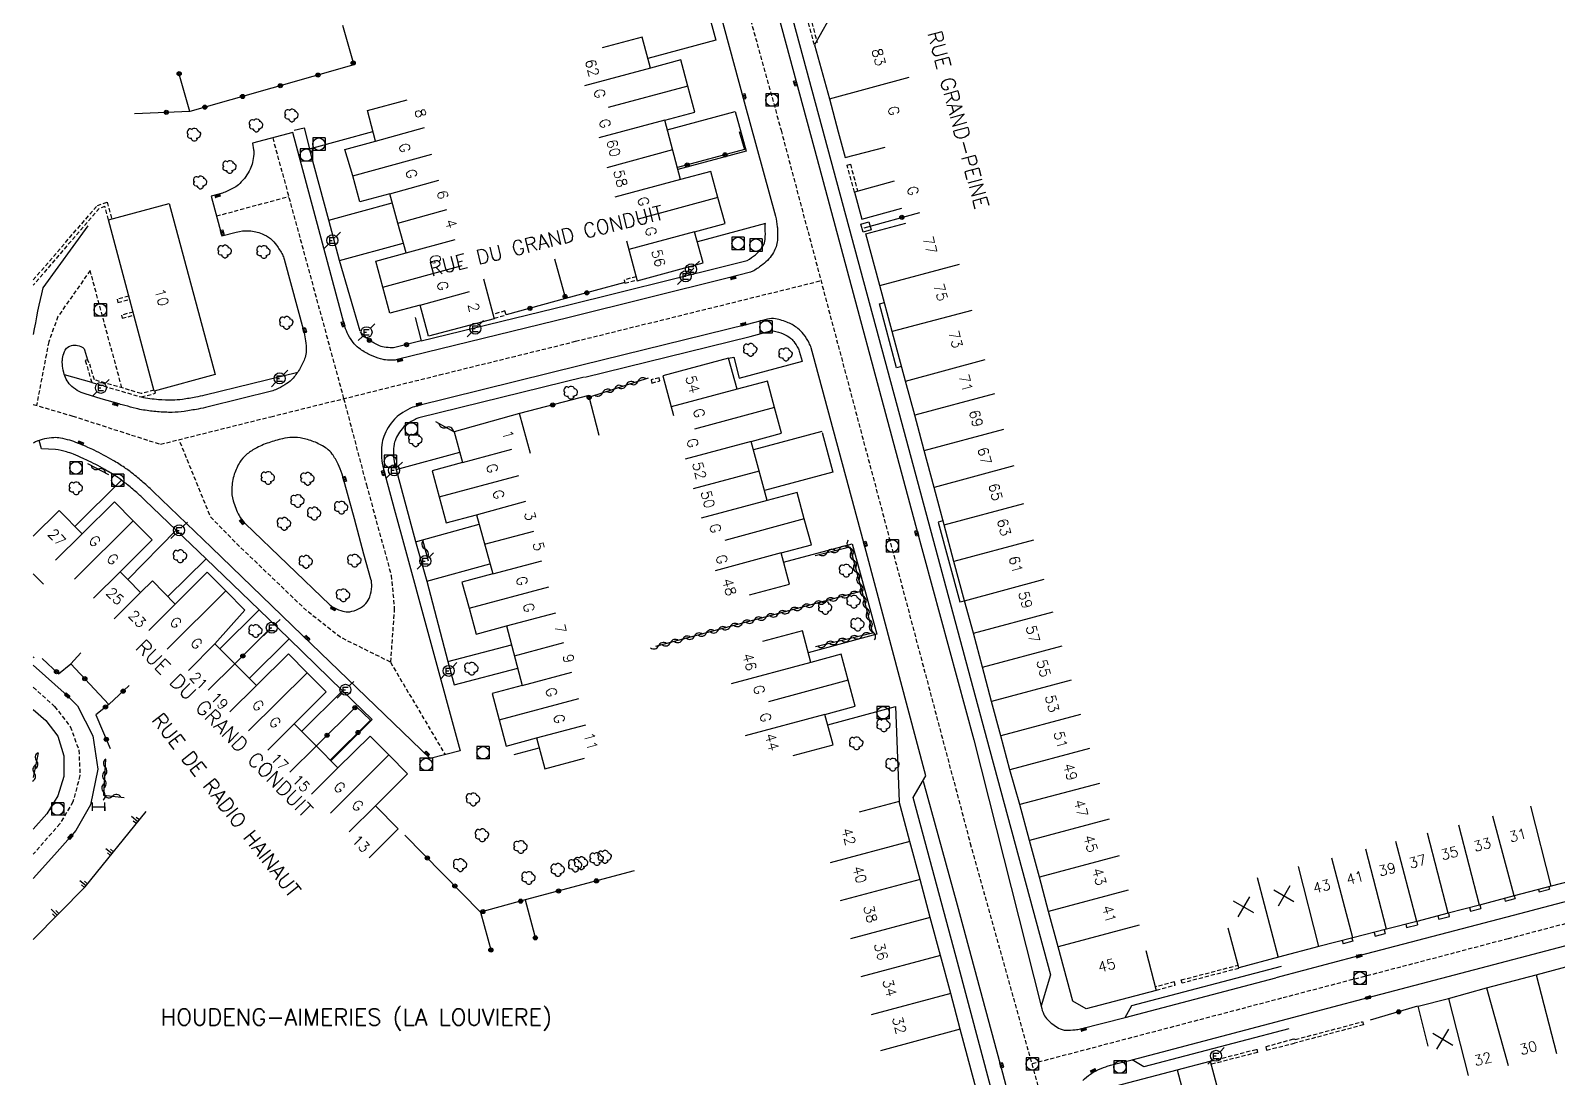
# Model space of a CAD drawing. Header units: millimetres. Extents: x 119599 to 135000, y 124063 to 131000.
# Drawn here: x 133999.7 to 134184.7, y 130479.6 to 130606.5 of the extents above; entities that cross this region are included whole.
import ezdxf
from ezdxf.enums import TextEntityAlignment as Align

# ---------------------------------------------------------------- set-up
doc = ezdxf.new("R2010")
doc.units = ezdxf.units.MM
doc.linetypes.add('DASHED', pattern=[0.75, 0.5, -0.25])
doc.layers.get('0').update_dxf_attribs({"linetype": 'CONTINUOUS'})
for name, color, linetype in [('W0001', 6, 'DASHED'), ('W0008', 7, 'CONTINUOUS'), ('W0100', 7, 'CONTINUOUS'), ('W0105', 7, 'CONTINUOUS'), ('W0112', 1, 'DASHED'), ('W0211', 2, 'CONTINUOUS'), ('W0300', 7, 'CONTINUOUS'), ('W0310', 3, 'CONTINUOUS'), ('W0322', 7, 'CONTINUOUS'), ('W0400', 7, 'CONTINUOUS'), ('W0420', 7, 'CONTINUOUS'), ('W0471', 7, 'CONTINUOUS'), ('W0980', 7, 'CONTINUOUS'), ('W0989', 7, 'CONTINUOUS'), ('W0991', 7, 'CONTINUOUS'), ('W1102', 7, 'CONTINUOUS'), ('W1474', 7, 'CONTINUOUS')]:
    doc.layers.add(name, color=color, linetype=linetype)
doc.styles.get("Standard").update_dxf_attribs({"font": 'romans.shx', "width": 0.85})

# ---------------------------------------------------------------- blocks, each defined once
blk = doc.blocks.new('t310o')
at = {"color": 0, "linetype": 'Continuous'}
for centre, start, end in [((-0.5, 0.38), 216.8699, 323.1304), ((0.5, -0.37), 36.8699, 143.1303)]:
    blk.add_arc(centre, 0.625, start, end, dxfattribs=at)
blk = doc.blocks.new('t322o')
at = {"color": 0, "linetype": 'Continuous'}
for radius in [0.25, 0.15]:
    blk.add_circle((0, 0), radius, dxfattribs=at)
blk = doc.blocks.new('T420')
for p, q in [((0.75, 0.75), (-0.75, 0.75)), ((-0.75, 0.75), (-0.75, -0.75)), ((0.75, 0.75), (0.75, -0.75)), ((0.75, -0.75), (-0.75, -0.75))]:
    blk.add_line(p, q)
blk.add_ellipse((0, 0), major_axis=(-0.53, 0.53), ratio=1, start_param=3.926991, end_param=10.210176)
blk = doc.blocks.new('T471')
for p, q in [((-0.333334, 0.333334), (-0.333334, -0.333334)), ((-0.333334, 0.333334), (0.333334, 0.333334)), ((-0.333334, 0), (0, 0)), ((0.500001, 0.500001), (1.000002, 1.000002)), ((-0.500001, -0.500001), (-1.000002, -1.000002)), ((-0.333334, -0.333334), (0.333334, -0.333334))]:
    blk.add_line(p, q)
blk.add_ellipse((0, 0), major_axis=(0.471405, 0.471405), ratio=1, start_param=5.4977871438, end_param=11.780972451)
blk = doc.blocks.new('T400')
for p, q in [((-0.15, 0.3), (0.15, 0.3)), ((-0.15, -0.25), (-0.15, 0.3)), ((-0.15, 0.15), (0.15, 0.15)), ((-0.15, 0), (0.15, 0)), ((0.15, 0.3), (0.15, -0.25)), ((-0.15, -0.15), (0.15, -0.15)), ((-0.15, -0.25), (-0.15, -0.3)), ((-0.15, -0.3), (0.15, -0.3)), ((0.15, -0.3), (0.15, -0.25))]:
    blk.add_line(p, q)
blk = doc.blocks.new('T300')
for p, q in [((-0.8, 0.51), (-0.86, 0.34)), ((-0.86, 0.34), (-0.86, 0.17)), ((-0.86, 0.17), (-0.74, 0.06)), ((-0.69, 0.63), (-0.8, 0.51)), ((-0.8, -0.06), (-0.74, 0.06)), ((-0.74, 0.06), (-0.69, 0.11)), ((-0.57, 0.69), (-0.69, 0.63)), ((-0.46, 0.69), (-0.57, 0.69)), ((-0.29, 0.63), (-0.46, 0.69)), ((-0.29, 0.63), (-0.17, 0.74)), ((-0.23, 0.57), (-0.29, 0.63)), ((-0.17, 0.74), (-0.06, 0.8)), ((-0.06, 0.8), (0.06, 0.8)), ((0.06, 0.8), (0.23, 0.74)), ((0.23, 0.74), (0.34, 0.63)), ((0.34, 0.63), (0.4, 0.51)), ((0.46, 0.46), (0.34, 0.46)), ((0.4, 0.51), (0.4, 0.46)), ((0.57, 0.4), (0.46, 0.46)), ((0.57, 0.4), (0.69, 0.29)), ((0.69, 0.29), (0.74, 0.17)), ((0.74, 0.06), (0.69, -0.17)), ((0.74, 0.17), (0.74, 0.06)), ((-0.8, -0.17), (-0.8, -0.06)), ((-0.8, -0.23), (-0.8, -0.17)), ((-0.74, -0.34), (-0.8, -0.23)), ((-0.69, -0.4), (-0.74, -0.34)), ((-0.51, -0.46), (-0.69, -0.4)), ((-0.4, -0.46), (-0.51, -0.46)), ((-0.4, -0.46), (-0.34, -0.46)), ((-0.34, -0.46), (-0.34, -0.4)), ((-0.34, -0.51), (-0.34, -0.46)), ((-0.29, -0.63), (-0.34, -0.51)), ((-0.17, -0.74), (-0.29, -0.63)), ((-0.06, -0.8), (-0.17, -0.74)), ((0.06, -0.8), (-0.06, -0.8)), ((0.17, -0.74), (0.06, -0.8)), ((0.23, -0.69), (0.17, -0.74)), ((0.29, -0.46), (0.23, -0.46)), ((0.29, -0.63), (0.23, -0.69)), ((0.46, -0.4), (0.29, -0.46)), ((0.34, -0.51), (0.29, -0.63)), ((0.34, -0.51), (0.34, -0.46)), ((0.57, -0.34), (0.46, -0.4)), ((0.63, -0.29), (0.57, -0.34)), ((0.69, -0.17), (0.63, -0.29))]:
    blk.add_line(p, q)
blk = doc.blocks.new('t112o')
at = {"color": 0, "linetype": 'Continuous'}
for p, q in [((-0.5, 0.5), (0.5, 0.5)), ((-0.5, -0.5), (-0.5, 0.5)), ((0.5, 0.5), (0.5, -0.5)), ((0.5, -0.5), (-0.5, -0.5))]:
    blk.add_line(p, q, dxfattribs=at)
blk = doc.blocks.new('t211o')
at = {"color": 0, "linetype": 'Continuous'}
for p, q in [((-0.29, 0.5), (-0.29, 0)), ((0, 1), (0, 0)), ((0.29, 0.5), (0.29, 0))]:
    blk.add_line(p, q, dxfattribs=at)
blk = doc.blocks.new('t991o')
at = {"color": 0, "linetype": 'Continuous'}
for p, q in [((-1, 1), (1, -1)), ((-1, -1), (1, 1))]:
    blk.add_line(p, q, dxfattribs=at)
blk = doc.blocks.new('T1474')
at = {"color": 0, "linetype": 'Continuous', "flags": 128}
for points in [[(-0.75, -0.5), (-0.75, 0.5)], [(-0.75, 0), (0.75, 0)], [(0.75, 0), (0.75, -0.5), (0.75, 0.5)]]:
    blk.add_lwpolyline(points, dxfattribs=at)

msp = doc.modelspace()

# ---------------------------------------------------------------- linework, layer by layer
at = {"layer": 'W0001'}
for points in [[(134400.28, 130473.08), (134400.3, 130481.38), (134384.16, 130495.63), (134377.69, 130501.36), (134373.56, 130504.58), (134369.49, 130507.42), (134360.76, 130513), (134307.37, 130546.57), (134280.97, 130563.14), (134189.66, 130620.29), (134090.1, 130682.87), (134070.26, 130695.5), (134067.3, 130679.27), (134071.76, 130662.71), (134090.61, 130594.41), (134113.53, 130508), (134122.06, 130477.4)], [(134029.01, 130593.5), (134037.61, 130561.9), (134040.37, 130551.43), (134043.37, 130540.47), (134043.75, 130536.46), (134043.28, 130529.96), (134049.89, 130518.75)], [(134010.74, 130563.2), (134006.89, 130577.42), (134002.98, 130571.83), (134001.87, 130568.78), (134000.4, 130561.07)], [(134000, 130561.19), (134004.78, 130559.78), (134015.4, 130556.36), (134028.77, 130559.7), (134049.23, 130564.77), (134065.71, 130568.84)], [(134000, 130526.91), (134002.59, 130524.59), (134004.49, 130522.15), (134005.52, 130519.29), (134005.66, 130516.22), (134004.8, 130513.02), (134003.22, 130510.37), (134000, 130506.7)], [(134285.56, 130524.32), (134259.39, 130517.57), (134241.47, 130512.88), (134230.09, 130509.9), (134218.04, 130506.75), (134204.64, 130503.24), (134192.21, 130499.98), (134178.72, 130496.43), (134165.7, 130493.01), (134151.26, 130489.22)]]:
    msp.add_lwpolyline(points, dxfattribs=at)
at = {"layer": 'W0001', "flags": 128}
for points in [[(134022.19, 130584.03), (134030.95, 130586.38)], [(134065.71, 130568.84), (134095.44, 130576.18)], [(134043.28, 130529.96), (134037.21, 130532.97), (134033.09, 130536.22), (134024.5, 130544.46), (134021.47, 130547.57), (134017.66, 130556.93)], [(134151.26, 130489.22), (134120.98, 130481.26)]]:
    msp.add_lwpolyline(points, dxfattribs=at)
at = {"layer": 'W0008'}
for points in [[(134022.79, 130672.99), (134060.24, 130671.51, -0.016681), (134060.87, 130671.47, -0.008615), (134062.07, 130671.32, -0.048787), (134062.84, 130671.13, -0.035448), (134063.85, 130670.7, -0.058279), (134064.32, 130670.38, -0.019662), (134065.55, 130669.24, -0.059961), (134066.17, 130668.43, -0.041802), (134066.82, 130667.12), (134065.18, 130665.83), (134071.43, 130642.36), (134074.48, 130640.96), (134086.16, 130597.87), (134089.93, 130583.99, -0.044023), (134090.15, 130582.72, -0.00225), (134090.16, 130582.65, -0.039647), (134090.16, 130581.07, -0.116627), (134089.69, 130579.6, -0.092778), (134088.41, 130578.16, -0.02448), (134087.3, 130577.39, -0.076723), (134086.9, 130577.21), (134084.1, 130576.49), (134064.93, 130571.74)], [(134073.42, 130670.48), (134079.32, 130648.92), (134094.98, 130590.92), (134106.92, 130546.56), (134113.97, 130520.55), (134122.14, 130488.25, 0.062146), (134122.46, 130487.27, 0.084428), (134122.89, 130486.65, 0.070237), (134124.23, 130485.61, 0.128755), (134125.14, 130485.36, 0.023671), (134126.26, 130485.41, 0.040826), (134126.91, 130485.52), (134132.3, 130486.9), (134150.55, 130491.71)], [(134064.93, 130571.74), (134044.1, 130566.62, -0.052953), (134043.59, 130566.55, -0.029962), (134042.69, 130566.58, -0.056621), (134042.08, 130566.7, -0.027443), (134040.88, 130567.17, -0.046336), (134039.64, 130567.87, -0.065305), (134038.89, 130568.55, -0.050828), (134038.17, 130569.61, -0.058909), (134037.77, 130570.63), (134031.46, 130594.15), (134026.56, 130592.85), (134026.69, 130592.06, -0.063154), (134026.71, 130591.51, -0.033563), (134026.56, 130590.49, -0.056086), (134026.28, 130589.71, -0.044215), (134025.75, 130588.8, -0.045011), (134025.01, 130587.95, -0.063936), (134024.37, 130587.47, -0.025321), (134023.42, 130586.99, -0.03786), (134022.75, 130586.76), (134021.55, 130586.44), (134022.83, 130581.63), (134024.59, 130582.08, -0.080985), (134026.16, 130582.23, -0.079633), (134027.72, 130581.87, -0.070101), (134028.73, 130581.28, -0.074603), (134029.49, 130580.48, -0.02638), (134030.19, 130579.34, -0.059653), (134030.41, 130578.79), (134032.81, 130569.86, -0.036302), (134033, 130568.89, -0.030016), (134033.07, 130567.71, -0.081524), (134032.93, 130566.89, -0.047578), (134032.34, 130565.58, -0.047534), (134031.49, 130564.38, -0.069813), (134030.74, 130563.71, -0.030983), (134029.67, 130563.1, -0.053874), (134029.01, 130562.85), (134021.19, 130560.9, -0.014084), (134019.97, 130560.63, -0.010379), (134018.29, 130560.35, -0.033265), (134016.84, 130560.23, -0.0269), (134015.05, 130560.3, -0.014166), (134013.36, 130560.51, -0.026229), (134012.46, 130560.7, -0.002201), (134011.11, 130561.05, -0.004231), (134010.4, 130561.25), (134008.22, 130561.88), (134006.28, 130562.46, -0.121553), (134004.5, 130563.54, -0.147155), (134003.69, 130565.07, -0.022908), (134003.53, 130566.09, -0.049369), (134003.53, 130566.57, -0.054649), (134003.69, 130567.35, -0.074265), (134003.94, 130567.87, -0.146368), (134004.45, 130568.27, -0.12571), (134005.18, 130568.37, -0.094862), (134005.94, 130568.13, -0.193225), (134006.19, 130567.82), (134006.59, 130566.59)], [(134064.57, 130573.18), (134083.74, 130577.93), (134086.52, 130578.65, 0.024286), (134087.5, 130579.33, 0.092778), (134088.42, 130580.36, 0.116627), (134088.68, 130581.18, 0.039647), (134088.68, 130582.53, -0.07763), (134088.72, 130583.13), (134080.47, 130580.89)], [(134006.61, 130582.84), (134001.16, 130575.31, 0.017812), (134000, 130569.66)], [(134116.95, 130463.26, 0.061176), (134117.8, 130463.62, 0.077538), (134118.38, 130464.07, 0.053269), (134119.2, 130465.17, 0.140405), (134119.33, 130465.68, 0.025006), (134119.27, 130466.4, 0.036462), (134119.18, 130466.88), (134117.66, 130472.37), (134111.81, 130494.19), (134106.62, 130513.54), (134108.17, 130516.18), (134100.91, 130543.36), (134094.49, 130567.16), (134094.25, 130568.04, 0.059624), (134094, 130568.66, 0.031765), (134093.34, 130569.7, 0.07527), (134092.65, 130570.4, 0.055147), (134091.49, 130571.09, 0.061895), (134089.92, 130571.57, 0.109262), (134088.98, 130571.53), (134086.5, 130570.86), (134066.49, 130565.94)], [(134066.84, 130564.5), (134086.87, 130569.43), (134089.36, 130570.1, -0.109262), (134089.66, 130570.11, -0.061895), (134090.88, 130569.73, -0.055147), (134091.76, 130569.22, -0.07527), (134092.14, 130568.83, -0.031765), (134092.71, 130567.94, -0.059624), (134092.82, 130567.66), (134093.16, 130566.42)], [(134066.49, 130565.94), (134046.38, 130560.96, 0.053633), (134045.62, 130560.68, 0.033054), (134044.49, 130560.02, 0.060772), (134043.77, 130559.4, 0.045107), (134043.01, 130558.39, 0.05071), (134042.48, 130557.29, 0.061536), (134042.25, 130556.31, 0.043157), (134042.21, 130554.72, 0.049889), (134042.44, 130553.36), (134043.75, 130548.53), (134044.63, 130545.32), (134051.71, 130519.21), (134048.08, 130518.29), (134032.6, 130533.24), (134021.58, 130543.84), (134014.53, 130550.65, 0.012903), (134013.49, 130551.6, 0.010357), (134012.15, 130552.73, 0.019709), (134011.05, 130553.54, 0.016342), (134009.67, 130554.41, 0.009552), (134008.53, 130555.05, 0.009816), (134007.39, 130555.63, 0.010564), (134006.63, 130555.98, 0.006638), (134005.41, 130556.5, 0.026669), (134004.42, 130556.84, 0.023599), (134003.28, 130557.11, 0.057615), (134002.49, 130557.16, 0.040465), (134001.37, 130557.02, 0.055318), (134000.29, 130556.66, 0.020373), (134000, 130556.51)], [(134066.75, 130564.49), (134046.73, 130559.55, 0.053633), (134046.27, 130559.37, 0.033054), (134045.3, 130558.81, 0.060772), (134044.85, 130558.43, 0.045107), (134044.25, 130557.62, 0.05071), (134043.84, 130556.79, 0.061536), (134043.69, 130556.15, 0.043157), (134043.66, 130554.81, 0.049889), (134043.84, 130553.74), (134046.33, 130544.57), (134047.67, 130539.77), (134050.25, 130530.02), (134051, 130527.19), (134058.7, 130529.23)], [(134036.05, 130518.01), (134041.07, 130522.99), (134037.46, 130526.47), (134030.99, 130532.77), (134027.39, 130536.31), (134020.93, 130542.48), (134017.33, 130545.94), (134013.52, 130549.6, 0.012903), (134012.54, 130550.5, 0.010357), (134011.24, 130551.59, 0.019709), (134010.23, 130552.33, 0.016342), (134008.93, 130553.15, 0.009552), (134007.84, 130553.77, 0.009816), (134006.75, 130554.32, 0.010564), (134006.05, 130554.65, 0.006638), (134004.86, 130555.15, 0.026669), (134004.02, 130555.44, 0.023597), (134002.7, 130555.74), (134001, 130555.82), (134000.73, 130556.82)], [(134107.84, 130515.54), (134111.93, 130500.53), (134117.43, 130480.2), (134119.4, 130472.84), (134120.57, 130468.48, -0.069566), (134120.64, 130467.91, -0.040569), (134120.54, 130466.94, -0.050897), (134120.39, 130466.38, -0.027043), (134119.93, 130465.4, -0.053846), (134119.12, 130464.22, -0.100693), (134118.52, 130463.74, -0.042338), (134117.73, 130463.43, -0.045539), (134116.95, 130463.26), (134104.2, 130461.81), (134085.01, 130459.6)], [(134127.18, 130479.25, -0.038897), (134128.09, 130480.04, -0.056575), (134128.8, 130480.45, -0.01332), (134129.97, 130480.93, -0.028169), (134130.54, 130481.11), (134133.15, 130481.76), (134151.96, 130486.74)]]:
    msp.add_lwpolyline(points, format="xyb", dxfattribs=at)
for points in [[(134072.78, 130670.88), (134075.44, 130669.33), (134080.78, 130649.57), (134096.66, 130590.74), (134104.97, 130559.91), (134115.5, 130520.75), (134123.24, 130492.05), (134122.13, 130488.3)], [(134074.23, 130636.37), (134082.72, 130605.35), (134074.46, 130603.13)], [(134076.82, 130594.46), (134085.05, 130596.67), (134086.39, 130591.89), (134078.11, 130589.67)], [(134039.6, 130570.05), (134037.1, 130578.63), (134035.8, 130583.52), (134033.48, 130592.17), (134041.16, 130594.28)], [(134105.21, 130565.77), (134104.58, 130565.61), (134102.55, 130573.4), (134103.13, 130573.56)], [(134095.59, 130557.77), (134096.87, 130552.98), (134088.59, 130550.77)], [(134110.23, 130547.09), (134109.65, 130546.93), (134112.26, 130537.25), (134112.84, 130537.4)], [(134090.92, 130542.07), (134099.22, 130544.29), (134102.2, 130533.33), (134093.91, 130531.1)], [(134000, 130529.59), (134004.12, 130525.91), (134005.36, 130524.67), (134007.22, 130521.01), (134007.82, 130516.98), (134006.93, 130512.68), (134005.17, 130509.57), (134004.51, 130508.78), (134002.58, 130506.6), (134000, 130503.72)], [(134285.31, 130526.94), (134281.08, 130525.91), (134234.85, 130513.83), (134199.38, 130504.54), (134179.32, 130499.26), (134160.64, 130494.35), (134150.55, 130491.71)], [(134000, 130524.23), (134001.52, 130522.87), (134002.99, 130520.97), (134003.71, 130518.61), (134003.72, 130516.11), (134002.97, 130513.76), (134001.64, 130511.56), (134000, 130509.7)], [(134096.26, 130522.38), (134104.49, 130524.59), (134104.91, 130513.08)], [(134151.96, 130486.74), (134161.75, 130489.3), (134176.22, 130493.11), (134197.41, 130498.67), (134201.04, 130499.62), (134232.63, 130507.9), (134240.54, 130509.96), (134277.87, 130519.73), (134282.09, 130520.85), (134285.81, 130521.7)]]:
    msp.add_lwpolyline(points, dxfattribs=at)
at = {"layer": 'W0008', "flags": 128}
for points in [[(134031.6, 130594.41), (134032.81, 130594.71), (134033.48, 130592.17)], [(134035.8, 130583.52), (134043.5, 130585.63)], [(134037.1, 130578.63), (134044.84, 130580.75)], [(134046.99, 130568.88), (134064.73, 130573.22)], [(134084.26, 130566.81), (134084.89, 130566.93), (134085.54, 130564.36), (134093.21, 130566.43)], [(134007.09, 130563.85), (134003.78, 130564.76)], [(134095.55, 130557.9), (134087.27, 130555.69)], [(134043.96, 130553.3), (134051.67, 130555.42)], [(134010.7, 130552), (134005.04, 130546.38)], [(134046.32, 130544.53), (134054.02, 130546.66)], [(134017.33, 130545.94), (134011.45, 130539.96)], [(134020.93, 130542.48), (134016.31, 130537.9)], [(134047.67, 130539.77), (134055.33, 130541.89)], [(134027.39, 130536.31), (134022.61, 130531.57)], [(134030.99, 130532.77), (134026.16, 130527.98)], [(134050.25, 130530.02), (134057.95, 130532.07)], [(134037.46, 130526.47), (134032.52, 130521.57)], [(134058.29, 130518.76), (134061.3, 130519.57)], [(134132.3, 130486.9), (134133.1, 130488.34), (134151.25, 130493.12)], [(134152.14, 130485.5), (134134.56, 130480.93), (134133.15, 130481.76)]]:
    msp.add_lwpolyline(points, dxfattribs=at)
msp.add_lwpolyline([(134013.08, 130562.09, 0.022819), (134015.19, 130561.8, 0.0269), (134016.82, 130561.74, 0.033265), (134018.07, 130561.84, 0.010379), (134019.69, 130562.11, 0.014084), (134020.83, 130562.36), (134032.05, 130565.11)], format="xyb", dxfattribs=at)
msp.add_lwpolyline([(134038.92, 130547.33), (134037.41, 130552.74, 0.045172), (134036.94, 130553.97, 0.042419), (134036.23, 130555.17, 0.085819), (134035.56, 130555.83, 0.050954), (134034.18, 130556.6, 0.048897), (134032.65, 130557.08, 0.061853), (134031.38, 130557.18, 0.044175), (134030.21, 130557.03, 0.029833), (134028.53, 130556.55, 0.039121), (134026.91, 130555.84, 0.051378), (134025.8, 130555.09, 0.082201), (134025.04, 130554.21, 0.058186), (134024.36, 130552.72, 0.067357), (134024.05, 130550.97, 0.081439), (134024.22, 130549.51, 0.051264), (134024.94, 130547.73, 0.080288), (134025.68, 130546.75), (134035.93, 130536.92, 0.074965), (134036.49, 130536.53, 0.045847), (134037.52, 130536.13, 0.107373), (134038.34, 130536.07, 0.078282), (134039.41, 130536.4, 0.091121), (134040.3, 130537.07, 0.109633), (134040.78, 130537.88, 0.06139), (134041.01, 130539.12, 0.085549), (134040.92, 130540.03), (134040.07, 130543.05)], format="xyb", close=True, dxfattribs=at)
at = {"layer": 'W0100'}
for points in [[(134097.12, 130609.12), (134094.65, 130604.78), (134096.5, 130598.22), (134097.54, 130594.24), (134098.38, 130591.1), (134103.21, 130592.38)], [(134071.87, 130581.01), (134073.17, 130576.18), (134081.16, 130578.34), (134080.14, 130582.1), (134083.84, 130583.1), (134082.96, 130586.25), (134082.1, 130589.42), (134078.44, 130588.44), (134076.51, 130595.63), (134080.17, 130596.6), (134079.33, 130599.77), (134078.48, 130602.94), (134074.78, 130601.94), (134073.77, 130605.71), (134068.94, 130604.41)], [(134054.57, 130576.41), (134055.86, 130571.58), (134047.88, 130569.46), (134046.89, 130573.23), (134043.2, 130572.23), (134041.49, 130578.54), (134045.17, 130579.55), (134044.17, 130583.17), (134043.2, 130586.72), (134039.56, 130585.74), (134038.72, 130588.89), (134037.77, 130592.09), (134041.48, 130593.11), (134040.48, 130596.79), (134045.3, 130598.11)], [(134104.33, 130588.25), (134099.51, 130586.93), (134100.41, 130583.65), (134105.23, 130584.96)], [(134134.8, 130495), (134136.06, 130490.16), (134127.58, 130487.94), (134125.97, 130488.86), (134124.2, 130495.47), (134123.03, 130499.75), (134121.92, 130503.89), (134120.72, 130508.34), (134119.53, 130512.69), (134118.33, 130516.9), (134117.23, 130521.03), (134116.12, 130525.2), (134115.01, 130529.34), (134113.92, 130533.45), (134112.84, 130537.4), (134111.56, 130542.15), (134110.36, 130546.6), (134109.15, 130551.13), (134107.94, 130555.62), (134106.81, 130559.88), (134105.67, 130564.02), (134104.08, 130570.01), (134102.59, 130575.6), (134100.89, 130581.85), (134105.72, 130583.16)], [(134086.8, 130538.13), (134091.63, 130539.42), (134090.62, 130543.19), (134094.3, 130544.17), (134094.3, 130544.17), (134093.43, 130547.31), (134092.58, 130550.51), (134088.92, 130549.54), (134087, 130556.71), (134090.65, 130557.69), (134089.8, 130560.8), (134088.95, 130564.02), (134085.28, 130563.04), (134084.26, 130566.81), (134076.27, 130564.66), (134077.57, 130559.83)], [(134060.27, 130555.26), (134058.93, 130560.07), (134051, 130557.88), (134052.02, 130554.16), (134048.32, 130553.14), (134049.19, 130550), (134050.03, 130546.84), (134053.69, 130547.83), (134055.68, 130540.65), (134051.94, 130539.66), (134052.83, 130536.5), (134053.68, 130533.34), (134057.35, 130534.34), (134059.26, 130527.14), (134055.59, 130526.15), (134056.45, 130522.97), (134057.32, 130519.79), (134060.97, 130520.77), (134061.98, 130517.04), (134066.81, 130518.34)], [(134000, 130545.22), (134003.12, 130548.32), (134005.91, 130545.5), (134009.84, 130549.4), (134012.11, 130547.09), (134014.4, 130544.76), (134010.51, 130540.9), (134011.45, 130539.96), (134013, 130538.4), (134014.43, 130539.8), (134017.2, 130536.99), (134021.06, 130540.87), (134023.34, 130538.58), (134025.64, 130536.26), (134022.02, 130532.16), (134027.03, 130527.11), (134030.91, 130530.97), (134033.18, 130528.66), (134035.49, 130526.34), (134031.62, 130522.48), (134034.26, 130519.82), (134036.92, 130517.14), (134040.81, 130521), (134043.08, 130518.71), (134045.36, 130516.43), (134041.46, 130512.56), (134041.46, 130512.56), (134044.23, 130509.77), (134040.69, 130506.24)], [(134001.24, 130539.41), (134000, 130540.66)], [(134092.09, 130518.63), (134096.92, 130519.93), (134095.92, 130523.63), (134099.6, 130524.62), (134099.6, 130524.62), (134098.74, 130527.76), (134097.88, 130530.91), (134094.23, 130529.92), (134093.2, 130533.75), (134088.37, 130532.45)], [(134262.2, 130528.41), (134263.43, 130523.56), (134252.29, 130520.74), (134246.1, 130519.09), (134241.29, 130517.83), (134235.77, 130516.38), (134230.62, 130515.02), (134224.27, 130513.39), (134214.48, 130510.81), (134208.74, 130509.31), (134202.86, 130507.77), (134197.69, 130506.37), (134191.87, 130504.85), (134183.94, 130502.82), (134179.44, 130501.62), (134175.26, 130500.52), (134171.44, 130499.54), (134167.65, 130498.54), (134163.96, 130497.6), (134159.88, 130496.54), (134155.78, 130495.5), (134150.9, 130494.2), (134146.1, 130492.9), (134144.78, 130497.72)], [(134102.2, 130467.95), (134102.75, 130462.98), (134107.79, 130463.54), (134116.44, 130464.57), (134117.49, 130466.22), (134116.32, 130470.58), (134112.33, 130485.46), (134111.17, 130489.82), (134109.92, 130494.41), (134108.67, 130499.02), (134107.45, 130503.61), (134106.22, 130508.23), (134104.91, 130513.08), (134100.08, 130511.77)], [(134169.04, 130483.43), (134167.8, 130488.27), (134171.47, 130489.21), (134176.1, 130490.5), (134182.1, 130492.06), (134186.3, 130493.19), (134193.73, 130495.16), (134195.01, 130490.32)], [(134140.6, 130459.86), (134135.88, 130458.21), (134134.31, 130462.7), (134132.5, 130467.57), (134131.18, 130471.08), (134129.34, 130476.65), (134130.28, 130478.38), (134138.62, 130480.56), (134142.62, 130481.6), (134143.64, 130477.7)]]:
    msp.add_lwpolyline(points, dxfattribs=at)
msp.add_lwpolyline([(134016.48, 130585.55), (134022.04, 130564.8), (134014.66, 130562.8), (134009.11, 130583.55)], close=True, dxfattribs=at)
at = {"layer": 'W0105'}
for p, q in [((134182.41, 130502.41), (134182.49, 130502.11)), ((134182.49, 130502.11), (134183.71, 130502.44)), ((134183.63, 130502.74), (134183.71, 130502.44)), ((134174.05, 130500.21), (134174.17, 130499.78)), ((134174.17, 130499.78), (134175.4, 130500.12)), ((134175.29, 130500.53), (134175.4, 130500.12)), ((134178.28, 130501.32), (134178.36, 130500.99)), ((134178.36, 130500.99), (134179.55, 130501.31)), ((134179.46, 130501.63), (134179.55, 130501.31)), ((134166.3, 130498.2), (134166.4, 130497.79)), ((134166.4, 130497.79), (134167.73, 130498.13)), ((134167.63, 130498.54), (134167.73, 130498.13)), ((134170.18, 130499.21), (134170.3, 130498.79)), ((134170.3, 130498.79), (134171.59, 130499.15)), ((134171.47, 130499.55), (134171.58, 130499.15)), ((134158.61, 130496.22), (134158.73, 130495.81)), ((134159.79, 130496.51), (134159.9, 130496.13)), ((134162.48, 130497.21), (134162.6, 130496.75)), ((134162.6, 130496.75), (134163.83, 130497.08)), ((134163.7, 130497.53), (134163.83, 130497.08)), ((134159.9, 130496.13), (134158.73, 130495.81))]:
    msp.add_line(p, q, dxfattribs=at)
at = {"layer": 'W0112'}
msp.add_line((134152.92, 130484.22), (134161.08, 130486.39), dxfattribs=at)
for points in [[(134094.65, 130604.78), (134092.55, 130612.44), (134090.82, 130618.94), (134091.21, 130619.05), (134092.94, 130612.54), (134094.99, 130605.04)], [(134099.51, 130586.93), (134098.62, 130590.19), (134099.01, 130590.3), (134099.89, 130587.04)], [(134000, 130576.27), (134007.77, 130585.3), (134008.97, 130585.7), (134009.49, 130583.66)], [(134009.11, 130583.55), (134008.69, 130585.19), (134008, 130584.95), (134000, 130575.66)], [(134073.04, 130576.67), (134071.59, 130576.27), (134071.7, 130575.89), (134073.14, 130576.29)], [(134011.58, 130574.32), (134010.15, 130573.94), (134010.25, 130573.55), (134011.68, 130573.93)], [(134012.09, 130572.39), (134010.68, 130572.01), (134010.78, 130571.63), (134012.2, 130572.01)], [(134055.84, 130571.64), (134057.29, 130572.04), (134057.16, 130572.52), (134055.71, 130572.12)], [(134014.63, 130562.9), (134013.08, 130562.51), (134007.41, 130564.17), (134006.79, 130566.25), (134006.59, 130566.59), (134006.3, 130566.5), (134007.09, 130563.85), (134013.08, 130562.09), (134014.82, 130562.54), (134014.75, 130562.82)], [(134146.09, 130492.85), (134139.21, 130491.06), (134139.11, 130491.44), (134145.99, 130493.24)], [(134136.07, 130490.21), (134138.37, 130490.83), (134138.27, 130491.21), (134135.97, 130490.6)], [(134161.08, 130486.39), (134161.18, 130486), (134152.81, 130483.77)], [(134152.67, 130484.25), (134149.34, 130483.33), (134149.45, 130482.95), (134152.81, 130483.77)], [(134152.67, 130484.25), (134152.87, 130484.3), (134152.92, 130484.22)], [(134142.62, 130481.6), (134148.25, 130483.04), (134148.34, 130482.66), (134142.72, 130481.21)]]:
    msp.add_lwpolyline(points, dxfattribs=at)
msp.add_lwpolyline([(134074.96, 130563.78), (134075.94, 130564.04), (134075.84, 130564.43), (134074.86, 130564.17)], close=True, dxfattribs=at)
at = {"layer": 'W0211'}
msp.add_lwpolyline([(134000, 130496.36), (134006.27, 130502.73), (134013.67, 130511.85)], dxfattribs=at)
at = {"layer": 'W0310'}
msp.add_line((134000.09, 130530.47), (134000, 130530.56), dxfattribs=at)
at = {"layer": 'W0310', "flags": 128}
for points in [[(134067.58, 130562.15), (134074.56, 130564.42)], [(134048.72, 130559.11), (134051, 130557.88)], [(134006.56, 130554.05), (134009.13, 130552.7)], [(134047.9, 130542.21), (134047.19, 130544.73)], [(134094.74, 130542.89), (134098.93, 130543.94), (134100.4, 130538.54), (134101.71, 130533.46), (134094.77, 130531.81)], [(134100.4, 130538.54), (134075.38, 130531.84)]]:
    msp.add_lwpolyline(points, dxfattribs=at)
at = {"layer": 'W0310'}
for points in [[(134000.58, 130518.98), (134000, 130515.99)], [(134008.77, 130518.21), (134008.49, 130513.85), (134011.01, 130513.57)]]:
    msp.add_lwpolyline(points, dxfattribs=at)
at = {"layer": 'W0322'}
for p, q in [((134005.78, 130531.1), (134004.55, 130529.77)), ((134009.15, 130524.83), (134011.62, 130527.11)), ((134167.73, 130488.25), (134161.98, 130486.58))]:
    msp.add_line(p, q, dxfattribs=at)
at = {"layer": 'W0322', "flags": 128}
for points in [[(134037.47, 130607.14), (134038.83, 130602.33), (134038.83, 130602.33), (134018.98, 130596.7), (134012.26, 130596.41)], [(134018.97, 130596.7), (134018.97, 130596.7), (134017.61, 130601.51)], [(134085.55, 130594.28), (134086.19, 130592.07), (134078.05, 130589.89)], [(134100.67, 130582.6), (134107.44, 130584.46)], [(134063.14, 130578.84), (134064.51, 130574.02), (134057.29, 130572.04)], [(134071.67, 130575.95), (134064.51, 130574.02)], [(134068.57, 130557.43), (134067.3, 130562.27), (134058.93, 130560.07)], [(134028.76, 130534.06), (134024.41, 130529.75)], [(134035.97, 130518.09), (134040.87, 130522.94), (134039.13, 130524.59), (134034.29, 130519.79)], [(134072.83, 130504.68), (134059.6, 130501.14), (134054.19, 130499.65), (134045.03, 130508.99)], [(134059.6, 130501.14), (134060.9, 130496.31)], [(134054.19, 130499.65), (134055.51, 130494.83)]]:
    msp.add_lwpolyline(points, dxfattribs=at)
msp.add_lwpolyline([(134046.27, 130571.74), (134046.99, 130568.88), (134044.15, 130568.15, -0.060554), (134043.5, 130568.06, -0.040172), (134042.52, 130568.13, -0.074819), (134041.8, 130568.36, -0.039331), (134040.56, 130569.08, -0.044981), (134040.33, 130569.27, -0.012991), (134039.66, 130569.98)], format="xyb", dxfattribs=at)
at = {"layer": 'W0322'}
msp.add_lwpolyline([(134001.06, 130530.41), (134003.07, 130528.56), (134004.55, 130529.76), (134009.14, 130524.82), (134007.58, 130523.59), (134009.32, 130519.49)], dxfattribs=at)
at = {"layer": 'W1102'}
for p, q in [((134179.44, 130501.62), (134176.86, 130511.28)), ((134183.94, 130502.82), (134181.47, 130512.51)), ((134171.44, 130499.54), (134168.95, 130509.23)), ((134175.26, 130500.52), (134172.72, 130510.2)), ((134163.96, 130497.6), (134161.48, 130507.28)), ((134167.65, 130498.54), (134165.09, 130508.21)), ((134159.88, 130496.54), (134157.36, 130506.21)), ((134155.78, 130495.5), (134153.32, 130505.19)), ((134182.1, 130492.06), (134184.58, 130482.52)), ((134171.47, 130489.21), (134173.85, 130479.87)), ((134176.1, 130490.5), (134178.73, 130481.08))]:
    msp.add_line(p, q, dxfattribs=at)
at = {"layer": 'W1102', "flags": 128}
for points in [[(134074.78, 130601.94), (134066.79, 130599.79)], [(134079.33, 130599.77), (134069.67, 130597.17)], [(134096.5, 130598.22), (134106.15, 130600.85)], [(134041.48, 130593.11), (134047.41, 130594.73)], [(134076.51, 130595.63), (134068.53, 130593.48)], [(134038.72, 130588.89), (134048.29, 130591.51)], [(134077.47, 130592.04), (134069.49, 130589.88)], [(134043.2, 130586.72), (134049.15, 130588.35)], [(134078.44, 130588.44), (134070.46, 130586.29)], [(134082.96, 130586.25), (134073.31, 130583.65)], [(134044.17, 130583.17), (134050.13, 130584.8)], [(134080.14, 130582.1), (134072.15, 130579.95)], [(134045.17, 130579.55), (134051.12, 130581.17)], [(134042.35, 130575.39), (134051.98, 130578.02)], [(134102.59, 130575.6), (134112.25, 130578.2)], [(134046.89, 130573.23), (134052.85, 130574.86)], [(134113.74, 130572.58), (134104.08, 130570.01)], [(134105.67, 130564.02), (134115.33, 130566.62)], [(134085.28, 130563.04), (134077.29, 130560.88)], [(134116.46, 130562.48), (134106.81, 130559.88)], [(134089.8, 130560.8), (134080.14, 130558.2)], [(134107.94, 130555.62), (134117.6, 130558.21)], [(134052.02, 130554.16), (134057.99, 130555.77)], [(134087, 130556.71), (134079, 130554.56)], [(134118.81, 130553.73), (134109.15, 130551.13)], [(134049.19, 130550), (134058.85, 130552.59)], [(134087.96, 130553.12), (134079.96, 130550.97)], [(134053.69, 130547.83), (134059.69, 130549.45)], [(134088.92, 130549.54), (134080.92, 130547.39)], [(134110.36, 130546.6), (134120.02, 130549.19)], [(134012.11, 130547.09), (134004.98, 130540.02)], [(134093.43, 130547.31), (134083.78, 130544.71)], [(134005.91, 130545.5), (134002.71, 130542.31)], [(134054.68, 130544.24), (134060.66, 130545.85)], [(134121.21, 130544.75), (134111.56, 130542.15)], [(134090.62, 130543.19), (134082.62, 130541.04)], [(134010.51, 130540.9), (134007.3, 130537.71)], [(134055.68, 130540.65), (134061.63, 130542.25)], [(134052.83, 130536.5), (134062.48, 130539.09)], [(134112.84, 130537.4), (134122.49, 130540.02)], [(134013, 130538.4), (134009.79, 130535.21)], [(134017.2, 130536.99), (134013.99, 130533.8)], [(134023.34, 130538.58), (134016.24, 130531.55)], [(134057.35, 130534.34), (134063.32, 130535.95)], [(134113.92, 130533.45), (134123.57, 130536.05)], [(134022.02, 130532.16), (134018.8, 130528.96)], [(134058.3, 130530.74), (134064.29, 130532.35)], [(134115.01, 130529.34), (134124.67, 130531.93)], [(134024.41, 130529.75), (134021.2, 130526.55)], [(134094.23, 130529.92), (134084.58, 130527.32)], [(134033.18, 130528.66), (134026.09, 130521.63)], [(134059.26, 130527.14), (134065.26, 130528.75)], [(134098.74, 130527.76), (134089.08, 130525.16)], [(134125.78, 130527.79), (134116.12, 130525.2)], [(134027.03, 130527.11), (134023.82, 130523.92)], [(134056.45, 130522.97), (134066.12, 130525.57)], [(134031.62, 130522.48), (134028.41, 130519.3)], [(134060.97, 130520.77), (134066.97, 130522.38)], [(134095.92, 130523.63), (134086.27, 130521.03)], [(134126.89, 130523.62), (134117.23, 130521.03)], [(134034.29, 130519.79), (134031.08, 130516.61)], [(134043.08, 130518.71), (134036.01, 130511.66)], [(134127.99, 130519.49), (134118.33, 130516.9)], [(134036.92, 130517.14), (134033.72, 130513.96)], [(134129.19, 130515.27), (134119.53, 130512.69)], [(134041.46, 130512.56), (134038.27, 130509.39)], [(134130.38, 130510.93), (134120.72, 130508.34)], [(134106.22, 130508.23), (134096.56, 130505.63)], [(134131.58, 130506.47), (134121.92, 130503.89)], [(134107.45, 130503.61), (134097.79, 130501.02)], [(134150.9, 130494.13), (134148.33, 130503.8)], [(134132.69, 130502.34), (134123.03, 130499.75)], [(134108.67, 130499.02), (134099.01, 130496.43)], [(134133.99, 130498.09), (134124.2, 130495.47)], [(134109.92, 130494.41), (134100.26, 130491.82)], [(134111.17, 130489.82), (134101.51, 130487.23)], [(134112.33, 130485.46), (134102.67, 130482.87)], [(134138.62, 130480.56), (134140.22, 130474.45)]]:
    msp.add_lwpolyline(points, dxfattribs=at)

# ---------------------------------------------------------------- block references
at = {"layer": 'W0112', "rotation": 286.4843012534957}
msp.add_blockref('t112o', (134100.91, 130582.68), dxfattribs=at)
at = {"layer": 'W0211'}
for p, rotation in [((134012.69, 130510.65), 50.97188621352026), ((134009.55, 130506.76), 50.97188621352026), ((134006.4, 130502.88), 50.97188621352026), ((134002.9, 130499.3), 45.42505383138214)]:
    msp.add_blockref('t211o', p, dxfattribs=dict(at, rotation=rotation))
at = {"layer": 'W0300'}
for p in [(134031.33, 130596.21), (134019.51, 130593.88), (134027.04, 130595), (134023.81, 130589.96), (134020.26, 130588.09), (134023.23, 130579.72), (134027.94, 130579.66), (134030.7, 130571.08), (134086.92, 130567.8), (134091.2, 130567.25), (134065.16, 130562.62), (134046.34, 130556.86), (134005.2, 130551.02), (134028.47, 130552.28), (134033.26, 130552.17), (134032.05, 130549.48), (134034.07, 130547.96), (134037.35, 130548.68), (134030.42, 130546.72), (134017.82, 130542.79), (134033.06, 130542.11), (134038.95, 130542.25), (134098.52, 130541.04), (134037.58, 130538.05), (134095.99, 130536.53), (134099.44, 130537.29), (134099.91, 130534.51), (134026.96, 130533.73), (134053.13, 130529.16), (134103.07, 130522.3), (134099.76, 130520.12), (134104.15, 130517.54), (134053.32, 130513.32), (134054.41, 130508.98), (134059.08, 130507.55), (134051.76, 130505.36), (134063.59, 130504.78), (134065.7, 130505.31), (134066.42, 130505.6), (134068.3, 130506.1), (134069.27, 130506.36), (134060.05, 130503.8)]:
    msp.add_blockref('T300', p, dxfattribs=at)
at = {"layer": 'W0310'}
for p, rotation in [((134069.01, 130562.62), 17.96716746621265), ((134070.43, 130563.08), 17.96716746621265), ((134071.86, 130563.54), 17.96716746621265), ((134073.29, 130564), 17.96716746621265), ((134050.04, 130558.4), 331.630865090357), ((134007.88, 130553.35), 332.3345486065898), ((134047.49, 130543.66), 105.7415005663498), ((134098.98, 130543.77), 285.1279445948463), ((134096.2, 130543.25), 14.04514117295648), ((134097.65, 130543.62), 14.04514117295648), ((134099.37, 130542.32), 285.1279445948463), ((134099.76, 130540.87), 285.1279445948463), ((134100.16, 130539.42), 285.1279445948463), ((134100.54, 130537.97), 284.5193682250722), ((134093.15, 130536.6), 194.9790102598694), ((134094.6, 130536.99), 194.9790102598694), ((134096.05, 130537.37), 194.9790102598694), ((134097.5, 130537.76), 194.9790102598694), ((134098.95, 130538.15), 194.9790102598694), ((134100.92, 130536.52), 284.5193682250722), ((134085.91, 130534.66), 194.9790102598694), ((134087.35, 130535.05), 194.9790102598694), ((134088.8, 130535.43), 194.9790102598694), ((134090.25, 130535.82), 194.9790102598694), ((134091.7, 130536.21), 194.9790102598694), ((134101.29, 130535.07), 284.5193682250722), ((134078.66, 130532.72), 194.9790102598694), ((134080.11, 130533.11), 194.9790102598694), ((134081.56, 130533.5), 194.9790102598694), ((134083.01, 130533.88), 194.9790102598694), ((134084.46, 130534.27), 194.9790102598694), ((134098.95, 130532.8), 193.4014488046111), ((134100.41, 130533.15), 193.4014488046111), ((134101.67, 130533.62), 284.5193682250722), ((134075.76, 130531.95), 194.9790102598694), ((134077.21, 130532.33), 194.9790102598694), ((134096.03, 130532.11), 193.4014488046111), ((134097.49, 130532.46), 193.4014488046111), ((134000.39, 130518), 258.9523726372237), ((134000.11, 130516.53), 258.9523726372237), ((134008.61, 130515.72), 266.2757104440176), ((134008.71, 130517.21), 266.2757104440176), ((134008.51, 130514.22), 266.2757104440176), ((134009.61, 130513.72), 353.5698556662951)]:
    msp.add_blockref('t310o', p, dxfattribs=dict(at, rotation=rotation))
at = {"layer": 'W0322'}
for p, rotation in [((134038.77, 130602.57), 285.8281094896514), ((134017.68, 130601.27), 105.8281094896968), ((134029.93, 130599.81), 195.8281094897121), ((134034.5, 130601.1), 195.8281094897121), ((134025.36, 130598.51), 195.8281094897121), ((134016.12, 130596.58), 182.4368805804244), ((134020.79, 130597.21), 195.8281094897121), ((134079.24, 130590.21), 195.0101375858767), ((134083.82, 130591.44), 195.0101375858767), ((134105.25, 130583.86), 15.30004291662221), ((134064.44, 130574.27), 285.91085447315), ((134067.08, 130574.71), 195.0543938729419), ((134060.18, 130572.83), 195.3497736666251), ((134040.73, 130568.96), 146.5903488103769), ((134045.23, 130568.43), 194.4965152028804), ((134062.94, 130561.13), 194.6977172041813), ((134067.36, 130562.03), 104.6977172041926), ((134025.39, 130530.71), 224.7505304465313), ((134002.81, 130528.81), 317.3840198037755), ((134006.24, 130527.95), 312.8784148208675), ((134010.89, 130526.44), 42.74965545699375), ((134008.75, 130524.52), 218.2819190271483), ((134038.98, 130524.44), 224.7271172037018), ((134008.85, 130520.6), 292.9844669017434), ((134035.6, 130521.1), 224.7271172037018), ((134039.35, 130521.43), 44.72711720379012), ((134047.75, 130506.22), 134.4587889071622), ((134068.24, 130503.45), 194.9731252113616), ((134051.08, 130502.83), 134.4587889071622), ((134063.65, 130502.22), 194.9731252113616), ((134054.48, 130499.73), 195.3430735678927), ((134059.07, 130500.99), 195.3430735678927), ((134060.83, 130496.55), 284.9731252112075), ((134055.45, 130495.07), 285.3430735678666), ((134165.45, 130487.58), 196.1992238223468)]:
    msp.add_blockref('t322o', p, dxfattribs=dict(at, rotation=rotation))
at = {"layer": 'W0400'}
for p, rotation in [((134092.35, 130600.11), 15.05694890872767), ((134086.14, 130598.53), 14.61447124604033), ((134022.33, 130586.49), 284.9761082899153), ((134022.89, 130582.01), 14.751118879351), ((134084.8, 130576.52), 284.5178817027282), ((134032.88, 130570.19), 15.04722456626816), ((134037.54, 130570.91), 15.10247657405963), ((134086.06, 130570.91), 103.8262207444716), ((134044.41, 130566.55), 283.9325614166883), ((134009.97, 130561.22), 73.90093135599557), ((134046.73, 130561.2), 284.0727195676557), ((134005.74, 130556.52), 247.6013775199619), ((134037.73, 130552.14), 195.5816852810629), ((134042.42, 130552.85), 195.1729324628713), ((134025.29, 130546.97), 40.08103860820263), ((134100.82, 130544.29), 14.21920860773991), ((134107.04, 130545.56), 194.1675918435746), ((134036.34, 130536.46), 240.662580528314), ((134033.2, 130532.87), 225.9880859538151), ((134004.12, 130525.91), 228.2287328732375), ((134047.7, 130518.87), 45.98808595381511), ((134004.51, 130508.78), 140.1727026317084), ((134160.64, 130494.35), 284.7204360507702), ((134161.75, 130489.3), 104.6266658719626), ((134127.25, 130485.45), 284.3583990675621), ((134117.34, 130481.13), 15.1582778405414), ((134128.44, 130480.44), 117.2344947480101)]:
    msp.add_blockref('T400', p, dxfattribs=dict(at, rotation=rotation))
at = {"layer": 'W0420'}
for p in [(134089.51, 130598.08), (134034.61, 130592.73), (134033.09, 130591.4), (134085.4, 130580.69), (134087.57, 130580.49), (134008.13, 130572.64), (134088.78, 130570.57), (134045.81, 130558.21), (134005.17, 130553.5), (134043.27, 130554.28), (134010.24, 130551.99), (134104.08, 130544.03), (134102.97, 130523.83), (134047.61, 130517.56), (134054.51, 130518.98), (134002.94, 130512.16), (134002.95, 130512.16), (134160.75, 130491.66), (134121.06, 130481.27), (134131.67, 130480.88)]:
    msp.add_blockref('T420', p, dxfattribs=at)
at = {"layer": 'W0471'}
for p in [(134036.23, 130581.07), (134079.06, 130576.72), (134079.71, 130577.56), (134040.38, 130569.94), (134053.56, 130570.38), (134029.85, 130564.34), (134008.19, 130563.2), (134043.72, 130553.21), (134017.67, 130545.93), (134047.5, 130542.21), (134028.9, 130534.13), (134050.34, 130528.9), (134037.83, 130526.61), (134143.32, 130482.25)]:
    msp.add_blockref('T471', p, dxfattribs=at)
at = {"layer": 'W0991'}
for p, rotation in [((134151.54, 130501.62), 194.8892761836439), ((134146.66, 130500.3), 195.1957285156434), ((134170.79, 130484.28), 14.25968694524504)]:
    msp.add_blockref('t991o', p, dxfattribs=dict(at, rotation=rotation))
at = {"layer": 'W1474'}
msp.add_blockref('T1474', (134007.91, 130512.43), dxfattribs=at)

# ---------------------------------------------------------------- texts
at = {"layer": 'W0980'}
msp.add_text('HOUDENG-AIMERIES (LA LOUVIERE)', height=2, dxfattribs=at).set_placement((134039.15, 130486.8), align=Align.MIDDLE)
at = {"layer": 'W0989'}
for s, rotation, p in [('RUE GRAND-PEINE', 285.1627, (134112.07, 130595.69)), ('RUE DU GRAND CONDUIT', 13.851, (134062.15, 130581.04)), ('RUE DU GRAND CONDUIT', 314.8301, (134023.15, 130521.92)), ('RUE DE RADIO HAINAUT', 307.9231, (134023.4, 130512.62))]:
    msp.add_text(s, height=1.75, rotation=rotation, dxfattribs=at).set_placement(p, align=Align.MIDDLE)
at = {"layer": 'W0991'}
for s, rotation, p in [('83', 285.283, (134102.45, 130603.27)), ('62', 285.0101, (134067.72, 130601.97)), ('G', 284.979, (134068.63, 130598.87)), ('8', 285.3026, (134046.93, 130596.48)), ('G', 285.283, (134104.26, 130596.79)), ('G', 284.979, (134069.28, 130595.24)), ('G', 285.3026, (134045.01, 130592.29)), ('60', 285.0101, (134070.31, 130592.26)), ('G', 285.3026, (134045.83, 130589.14)), ('58', 285.0101, (134071.15, 130588.58)), ('6', 285.3026, (134049.61, 130586.6)), ('G', 285.283, (134106.59, 130587.08)), ('G', 284.979, (134073.94, 130585.79)), ('4', 285.3026, (134050.63, 130583.09)), ('G', 284.979, (134074.85, 130582.16)), ('77', 285.283, (134108.66, 130580.48)), ('56', 284.979, (134075.75, 130578.92)), ('G', 285.3026, (134048.72, 130578.79)), ('G', 285.3026, (134049.61, 130575.56)), ('75', 285.283, (134109.96, 130574.78)), ('10', 284.9944, (134015.57, 130574.17)), ('2', 285.3026, (134053.38, 130572.95)), ('73', 285.283, (134111.77, 130569.08)), ('71', 285.283, (134113, 130563.77)), ('54', 284.979, (134079.9, 130563.64)), ('G', 284.979, (134080.68, 130560.14)), ('69', 285.0101, (134114.24, 130559.49)), ('1', 285.0543, (134057.53, 130557.51)), ('G', 284.979, (134079.9, 130556.52)), ('67', 285.0101, (134115.27, 130554.96)), ('G', 285.0543, (134055.61, 130553.45)), ('52', 284.979, (134080.71, 130553.16)), ('G', 285.0543, (134056.38, 130550.28)), ('50', 285.2653, (134081.74, 130549.68)), ('65', 285.2653, (134116.6, 130550.58)), ('3', 285.0543, (134060.21, 130547.66)), ('G', 285.2653, (134082.65, 130546.18)), ('63', 285.2653, (134117.63, 130546.31)), ('27', 314.8301, (134002.87, 130545.08)), ('G', 314.8301, (134007.45, 130544.64)), ('5', 285.0543, (134061.24, 130543.98)), ('G', 314.8301, (134009.62, 130542.45)), ('G', 285.2653, (134083.43, 130542.42)), ('61', 285.2653, (134119.06, 130541.78)), ('25', 314.8301, (134009.91, 130537.96)), ('G', 285.0543, (134059.22, 130539.8)), ('48', 285.2653, (134084.34, 130539.06)), ('G', 285.0543, (134060.05, 130536.57)), ('59', 285.2653, (134120.23, 130537.5)), ('23', 314.8301, (134012.61, 130535.19)), ('G', 314.8301, (134017.27, 130534.76)), ('7', 285.0543, (134063.89, 130534.01)), ('57', 285.2653, (134121.13, 130533.36)), ('G', 314.8301, (134019.79, 130532.23)), ('9', 285.0543, (134064.86, 130530.39)), ('46', 285.2653, (134086.8, 130529.99)), ('55', 285.2653, (134122.43, 130529.21)), ('21', 314.8301, (134020.07, 130527.71)), ('19', 314.8301, (134022.57, 130525.25)), ('G', 285.0543, (134062.79, 130526.32)), ('G', 285.2653, (134087.96, 130526.62)), ('53', 285.2653, (134123.46, 130524.94)), ('G', 314.8301, (134027.25, 130524.72)), ('G', 314.8301, (134029.3, 130522.66)), ('G', 285.0543, (134063.73, 130523.09)), ('G', 285.2653, (134088.74, 130523.26)), ('11', 285.0543, (134067.56, 130520.36)), ('44', 285.2653, (134089.52, 130520.28)), ('51', 285.2653, (134124.5, 130520.54)), ('17', 314.8301, (134029.84, 130517.88)), ('49', 285.2653, (134125.67, 130516.65)), ('15', 314.8301, (134032.48, 130515.27)), ('G', 314.8301, (134037.12, 130514.79)), ('G', 314.8301, (134039.31, 130512.59)), ('47', 285.2653, (134126.96, 130512.25)), ('42', 285.0367, (134098.8, 130508.83)), ('31', 14.9613, (134179.88, 130508.99)), ('13', 314.8301, (134039.7, 130507.96)), ('45', 285.2653, (134128.13, 130507.97)), ('35', 14.3919, (134171.61, 130506.82)), ('33', 14.694, (134175.57, 130507.84)), ('39', 14.3782, (134164.06, 130504.85)), ('37', 14.8173, (134167.75, 130505.81)), ('40', 285.0367, (134100.14, 130504.22)), ('43', 285.2653, (134129.17, 130503.96)), ('43', 14.2002, (134156.11, 130502.8)), ('41', 14.5678, (134160.16, 130503.84)), ('38', 285.0367, (134101.44, 130499.43)), ('41', 285.2653, (134130.38, 130499.44)), ('36', 285.0367, (134102.73, 130494.89)), ('45', 14.9455, (134130.07, 130493.21)), ('34', 285.0367, (134103.77, 130490.49)), ('32', 285.0367, (134104.94, 130485.96)), ('30', 14.8591, (134181.15, 130483.22)), ('32', 14.5558, (134175.64, 130481.87))]:
    msp.add_text(s, height=1.25, rotation=rotation, dxfattribs=at).set_placement(p, align=Align.MIDDLE)

doc.saveas('drawing.dxf')
